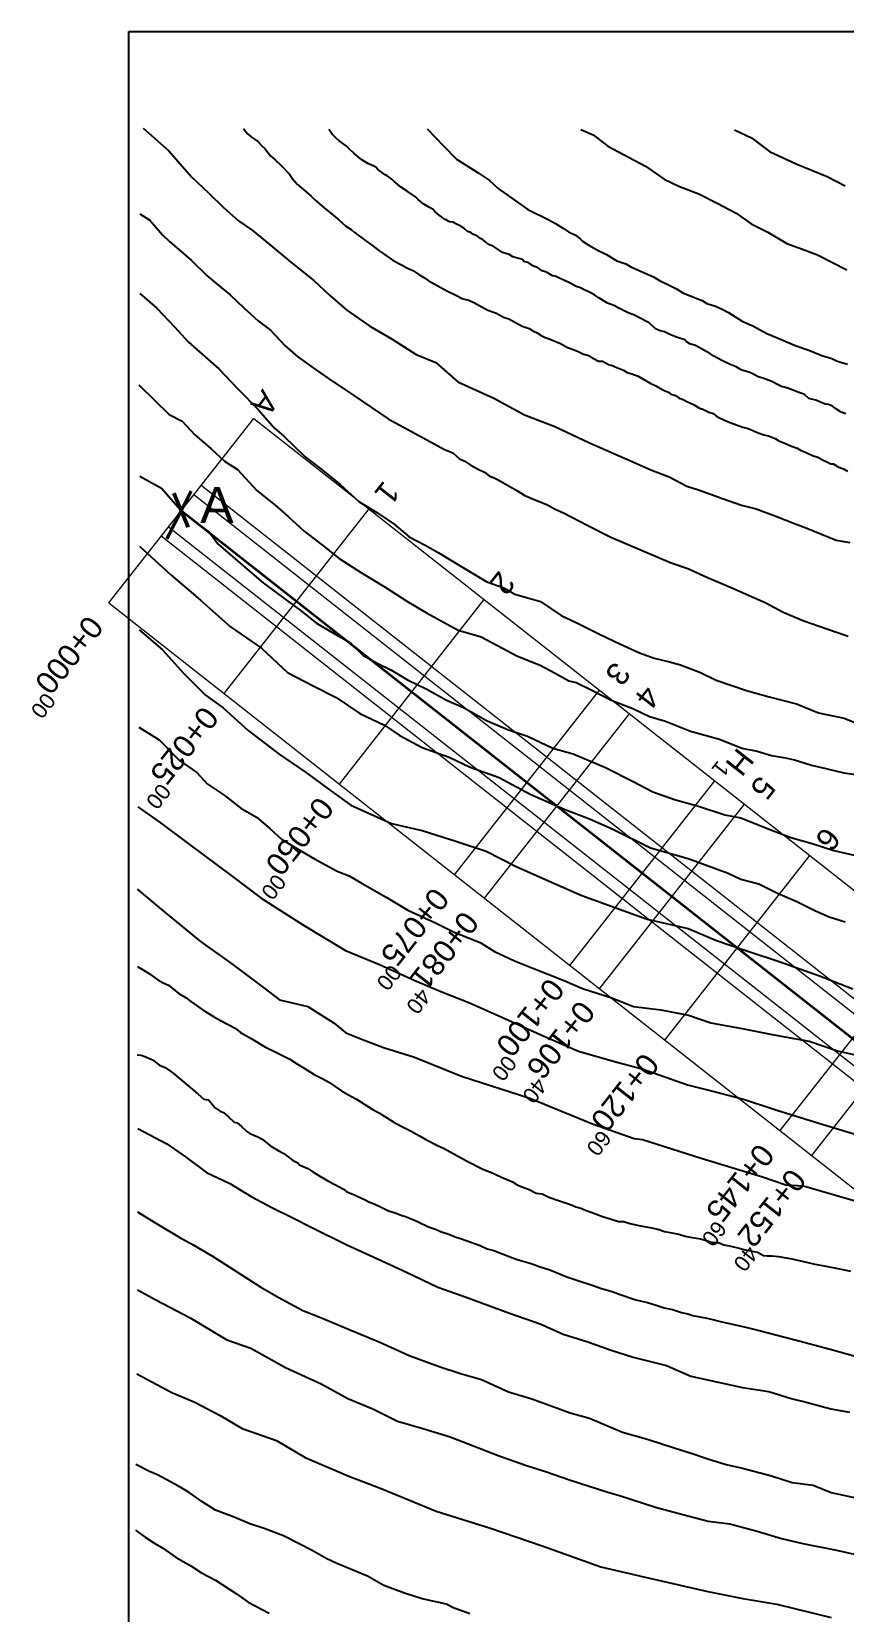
# Model space of a CAD drawing. Header units: millimetres. Extents: x 19067981 to 38137102, y 2652003 to 2652615.
# Drawn here: x 19068300.38 to 19068307.31, y 2652481.11 to 2652494.58 of the extents above; entities that cross this region are included whole.
import ezdxf

# ---------------------------------------------------------------- set-up
doc = ezdxf.new("R2010")
doc.units = ezdxf.units.MM
doc.layers.add('kurp', color=94, linetype='Continuous')
doc.layers.add('Layer1', color=7, linetype='Continuous', lineweight=50)
doc.styles.get("Standard").update_dxf_attribs({"font": 'arial.ttf'})

msp = doc.modelspace()

# ---------------------------------------------------------------- linework, layer by layer
for points in [[(19068301.207, 2652494.584), (19068329.725, 2652494.584), (19068329.725, 2652474.371), (19068301.206, 2652474.371), (19068301.206, 2652494.584)], [(19068301.329, 2652493.761), (19068301.547, 2652493.567), (19068301.741, 2652493.347), (19068301.884, 2652493.211), (19068302.013, 2652493.085), (19068302.142, 2652492.97), (19068302.258, 2652492.893), (19068302.418, 2652492.76), (19068302.588, 2652492.618), (19068302.782, 2652492.462), (19068302.918, 2652492.339), (19068303.064, 2652492.21), (19068303.262, 2652492.074), (19068303.452, 2652491.962), (19068303.657, 2652491.831), (19068303.824, 2652491.763), (19068304.011, 2652491.6), (19068304.317, 2652491.461), (19068304.579, 2652491.318), (19068304.838, 2652491.218), (19068305.134, 2652491.078), (19068305.478, 2652490.928), (19068305.655, 2652490.849), (19068305.813, 2652490.79), (19068305.962, 2652490.711), (19068306.063, 2652490.68), (19068306.267, 2652490.605), (19068306.428, 2652490.548), (19068306.555, 2652490.518), (19068306.723, 2652490.454), (19068306.881, 2652490.392), (19068306.987, 2652490.353), (19068307.236, 2652490.251), (19068307.353, 2652490.229)], [(19068302.183, 2652493.758), (19068302.216, 2652493.716), (19068302.249, 2652493.687), (19068302.307, 2652493.646), (19068302.339, 2652493.611), (19068302.365, 2652493.588), (19068302.414, 2652493.526), (19068302.455, 2652493.491), (19068302.504, 2652493.444), (19068302.577, 2652493.37), (19068302.605, 2652493.325), (19068302.643, 2652493.281), (19068302.68, 2652493.251), (19068302.759, 2652493.183), (19068302.79, 2652493.153), (19068302.828, 2652493.119), (19068302.871, 2652493.081), (19068302.931, 2652493.035), (19068302.993, 2652492.982), (19068303.057, 2652492.926), (19068303.102, 2652492.898), (19068303.128, 2652492.876), (19068303.227, 2652492.801), (19068303.285, 2652492.757), (19068303.34, 2652492.717), (19068303.373, 2652492.694), (19068303.46, 2652492.634), (19068303.531, 2652492.597), (19068303.575, 2652492.572), (19068303.628, 2652492.547), (19068303.678, 2652492.514), (19068303.722, 2652492.487), (19068303.759, 2652492.464), (19068303.859, 2652492.405), (19068303.924, 2652492.372), (19068303.988, 2652492.34), (19068304.054, 2652492.306), (19068304.104, 2652492.294), (19068304.147, 2652492.274), (19068304.268, 2652492.209), (19068304.34, 2652492.184), (19068304.399, 2652492.15), (19068304.446, 2652492.136), (19068304.558, 2652492.073), (19068304.618, 2652492.054), (19068304.656, 2652492.031), (19068304.686, 2652492.017), (19068304.726, 2652491.991), (19068304.755, 2652491.976), (19068304.789, 2652491.967), (19068304.887, 2652491.927), (19068304.945, 2652491.893), (19068305.002, 2652491.872), (19068305.038, 2652491.857), (19068305.077, 2652491.839), (19068305.126, 2652491.825), (19068305.142, 2652491.812), (19068305.211, 2652491.776), (19068305.244, 2652491.775), (19068305.3, 2652491.745), (19068305.322, 2652491.741), (19068305.367, 2652491.721), (19068305.424, 2652491.698), (19068305.455, 2652491.679), (19068305.495, 2652491.666), (19068305.547, 2652491.648), (19068305.65, 2652491.587), (19068305.699, 2652491.566), (19068305.732, 2652491.545), (19068305.763, 2652491.529), (19068305.807, 2652491.511), (19068305.828, 2652491.495), (19068305.868, 2652491.482), (19068305.897, 2652491.461), (19068305.927, 2652491.451), (19068305.968, 2652491.429), (19068306.019, 2652491.405), (19068306.072, 2652491.374), (19068306.1, 2652491.366), (19068306.128, 2652491.352), (19068306.152, 2652491.341), (19068306.187, 2652491.328), (19068306.218, 2652491.304), (19068306.295, 2652491.267), (19068306.392, 2652491.231), (19068306.441, 2652491.212), (19068306.487, 2652491.201), (19068306.57, 2652491.164), (19068306.62, 2652491.147), (19068306.66, 2652491.139), (19068306.715, 2652491.116), (19068306.747, 2652491.096), (19068306.805, 2652491.073), (19068306.84, 2652491.058), (19068306.865, 2652491.049), (19068306.903, 2652491.034), (19068306.933, 2652491.017), (19068306.987, 2652490.995), (19068307.034, 2652490.97), (19068307.08, 2652490.956), (19068307.125, 2652490.931), (19068307.145, 2652490.924), (19068307.192, 2652490.901), (19068307.212, 2652490.9), (19068307.253, 2652490.875), (19068307.272, 2652490.867), (19068307.3, 2652490.857), (19068307.333, 2652490.838)], [(19068303.749, 2652493.754), (19068303.885, 2652493.614), (19068304, 2652493.497), (19068304.122, 2652493.419), (19068304.184, 2652493.379), (19068304.278, 2652493.319), (19068304.355, 2652493.246), (19068304.539, 2652493.117), (19068304.608, 2652493.069), (19068304.781, 2652492.982), (19068304.844, 2652492.949), (19068304.912, 2652492.906), (19068304.955, 2652492.878), (19068305.014, 2652492.848), (19068305.052, 2652492.822), (19068305.075, 2652492.799), (19068305.128, 2652492.764), (19068305.214, 2652492.717), (19068305.25, 2652492.699), (19068305.277, 2652492.685), (19068305.367, 2652492.63), (19068305.443, 2652492.605), (19068305.486, 2652492.578), (19068305.562, 2652492.546), (19068305.68, 2652492.495), (19068305.729, 2652492.464), (19068305.83, 2652492.414), (19068305.874, 2652492.392), (19068305.929, 2652492.359), (19068306.033, 2652492.316), (19068306.095, 2652492.293), (19068306.134, 2652492.267), (19068306.207, 2652492.245), (19068306.259, 2652492.22), (19068306.319, 2652492.191), (19068306.403, 2652492.136), (19068306.434, 2652492.115), (19068306.492, 2652492.091), (19068306.525, 2652492.077), (19068306.645, 2652492.011), (19068306.741, 2652491.972), (19068306.807, 2652491.944), (19068306.895, 2652491.907), (19068307.004, 2652491.87), (19068307.114, 2652491.823), (19068307.171, 2652491.806), (19068307.2, 2652491.797), (19068307.24, 2652491.778), (19068307.292, 2652491.762), (19068307.332, 2652491.749)], [(19068305.059, 2652493.751), (19068305.164, 2652493.704), (19068305.291, 2652493.608), (19068305.429, 2652493.534), (19068305.611, 2652493.436), (19068305.769, 2652493.326), (19068305.901, 2652493.263), (19068306.065, 2652493.201), (19068306.222, 2652493.121), (19068306.385, 2652493.037), (19068306.512, 2652492.945), (19068306.654, 2652492.875), (19068306.816, 2652492.779), (19068306.948, 2652492.729), (19068307.076, 2652492.681), (19068307.326, 2652492.555)], [(19068306.37, 2652493.748), (19068306.515, 2652493.679), (19068306.669, 2652493.561), (19068306.894, 2652493.457), (19068307.159, 2652493.349), (19068307.312, 2652493.271)], [(19068301.299, 2652493.032), (19068301.386, 2652492.978), (19068301.493, 2652492.851), (19068301.556, 2652492.791), (19068301.633, 2652492.728), (19068301.74, 2652492.633), (19068301.875, 2652492.503), (19068301.961, 2652492.43), (19068302.071, 2652492.34), (19068302.184, 2652492.233), (19068302.312, 2652492.116), (19068302.415, 2652492.039), (19068302.54, 2652491.905), (19068302.648, 2652491.812), (19068302.778, 2652491.719), (19068302.908, 2652491.629), (19068303.124, 2652491.484), (19068303.418, 2652491.284), (19068303.81, 2652491.072), (19068303.896, 2652491.022), (19068303.967, 2652490.993), (19068304.024, 2652490.942), (19068304.071, 2652490.922), (19068304.117, 2652490.892), (19068304.183, 2652490.856), (19068304.239, 2652490.829), (19068304.278, 2652490.798), (19068304.326, 2652490.779), (19068304.35, 2652490.767), (19068304.435, 2652490.718), (19068304.513, 2652490.674), (19068304.576, 2652490.634), (19068304.662, 2652490.595), (19068304.769, 2652490.554), (19068304.841, 2652490.513), (19068304.912, 2652490.483), (19068305.12, 2652490.375), (19068305.316, 2652490.276), (19068305.829, 2652490.058), (19068305.973, 2652490.007), (19068306.134, 2652489.935), (19068306.348, 2652489.844), (19068306.638, 2652489.716), (19068306.784, 2652489.636), (19068306.961, 2652489.561), (19068307.157, 2652489.494), (19068307.339, 2652489.431)], [(19068301.299, 2652492.352), (19068301.446, 2652492.226), (19068301.596, 2652492.068), (19068301.714, 2652491.938), (19068301.972, 2652491.709), (19068302.139, 2652491.538), (19068302.312, 2652491.361), (19068302.449, 2652491.205), (19068302.527, 2652491.137), (19068302.708, 2652490.96), (19068302.844, 2652490.857), (19068303.007, 2652490.725), (19068303.171, 2652490.576), (19068303.321, 2652490.485), (19068303.468, 2652490.385), (19068303.597, 2652490.278), (19068303.733, 2652490.206), (19068303.842, 2652490.146), (19068304.044, 2652490.022), (19068304.258, 2652489.894), (19068304.402, 2652489.843), (19068304.497, 2652489.79), (19068304.716, 2652489.726), (19068304.893, 2652489.607), (19068305.026, 2652489.545), (19068305.218, 2652489.45), (19068305.399, 2652489.364), (19068305.561, 2652489.289), (19068305.686, 2652489.244), (19068305.815, 2652489.214), (19068305.908, 2652489.186), (19068306.08, 2652489.121), (19068306.213, 2652489.056), (19068306.472, 2652488.97), (19068306.665, 2652488.914), (19068306.899, 2652488.855), (19068307.086, 2652488.777), (19068307.305, 2652488.732), (19068307.544, 2652488.637)], [(19068301.3, 2652490.796), (19068301.484, 2652490.694), (19068301.667, 2652490.486), (19068301.891, 2652490.318), (19068301.968, 2652490.216), (19068302.156, 2652490.053), (19068302.35, 2652489.885), (19068302.55, 2652489.738), (19068302.668, 2652489.653), (19068302.807, 2652489.543), (19068302.964, 2652489.449), (19068303.094, 2652489.377), (19068303.201, 2652489.27), (19068303.33, 2652489.199), (19068303.44, 2652489.145), (19068303.581, 2652489.059), (19068303.746, 2652488.981), (19068303.908, 2652488.888), (19068304.059, 2652488.824), (19068304.255, 2652488.713), (19068304.444, 2652488.633), (19068304.604, 2652488.58), (19068304.821, 2652488.478), (19068304.994, 2652488.428), (19068305.269, 2652488.312), (19068305.505, 2652488.192), (19068305.674, 2652488.104), (19068305.859, 2652488.04), (19068306.062, 2652487.983), (19068306.287, 2652487.909), (19068306.424, 2652487.883), (19068306.657, 2652487.79), (19068306.85, 2652487.716), (19068307.033, 2652487.666), (19068307.217, 2652487.605), (19068307.39, 2652487.565)], [(19068301.296, 2652490.2), (19068301.564, 2652489.953), (19068301.817, 2652489.738), (19068302.074, 2652489.512), (19068302.337, 2652489.328), (19068302.558, 2652489.123), (19068302.779, 2652489.008), (19068302.975, 2652488.91), (19068303.175, 2652488.773), (19068303.385, 2652488.673), (19068303.512, 2652488.589), (19068303.706, 2652488.484), (19068303.938, 2652488.4), (19068304.117, 2652488.316), (19068304.364, 2652488.227), (19068304.627, 2652488.085), (19068304.927, 2652487.954), (19068305.132, 2652487.875), (19068305.327, 2652487.791), (19068305.653, 2652487.628), (19068305.974, 2652487.538), (19068306.316, 2652487.412), (19068306.424, 2652487.361), (19068306.577, 2652487.321), (19068306.735, 2652487.242), (19068306.9, 2652487.169), (19068307.061, 2652487.092), (19068307.176, 2652487.041), (19068307.313, 2652486.998)], [(19068301.295, 2652489.486), (19068301.491, 2652489.319), (19068301.676, 2652489.113), (19068301.861, 2652488.929), (19068302.011, 2652488.821), (19068302.224, 2652488.627), (19068302.489, 2652488.425), (19068302.712, 2652488.272), (19068302.925, 2652488.115), (19068303.1, 2652487.99), (19068303.446, 2652487.835), (19068303.708, 2652487.775), (19068304.001, 2652487.681), (19068304.252, 2652487.598), (19068304.503, 2652487.472), (19068304.789, 2652487.343), (19068305.068, 2652487.221), (19068305.358, 2652487.117), (19068305.626, 2652487.019), (19068305.974, 2652486.941), (19068306.215, 2652486.837), (19068306.484, 2652486.746), (19068306.749, 2652486.659), (19068307.094, 2652486.537), (19068307.377, 2652486.425)], [(19068301.29, 2652488.657), (19068301.466, 2652488.548), (19068301.639, 2652488.371), (19068301.785, 2652488.269), (19068301.873, 2652488.172), (19068302.019, 2652488.076), (19068302.16, 2652487.967), (19068302.294, 2652487.889), (19068302.408, 2652487.792), (19068302.509, 2652487.702), (19068302.637, 2652487.621), (19068302.789, 2652487.535), (19068302.981, 2652487.429), (19068303.085, 2652487.39), (19068303.195, 2652487.323), (19068303.399, 2652487.208), (19068303.584, 2652487.097), (19068303.827, 2652486.986), (19068303.98, 2652486.908), (19068304.202, 2652486.82), (19068304.324, 2652486.744), (19068304.495, 2652486.665), (19068304.65, 2652486.603), (19068304.923, 2652486.493), (19068305.075, 2652486.428), (19068305.325, 2652486.349), (19068305.508, 2652486.275), (19068305.741, 2652486.248), (19068305.977, 2652486.202), (19068306.169, 2652486.135), (19068306.449, 2652486.084), (19068306.676, 2652486.04), (19068306.861, 2652486.005), (19068307.007, 2652485.98), (19068307.249, 2652485.898), (19068307.425, 2652485.858)], [(19068301.277, 2652487.275), (19068301.518, 2652487.075), (19068301.816, 2652486.829), (19068302.085, 2652486.638), (19068302.357, 2652486.434), (19068302.492, 2652486.333), (19068302.733, 2652486.276), (19068302.956, 2652486.133), (19068303.056, 2652486.05), (19068303.185, 2652486.001), (19068303.377, 2652485.927), (19068303.641, 2652485.844), (19068304.042, 2652485.681), (19068304.624, 2652485.493), (19068305.16, 2652485.276), (19068305.515, 2652485.15), (19068305.586, 2652485.141), (19068306.085, 2652484.984), (19068306.608, 2652484.825), (19068306.808, 2652484.757), (19068306.957, 2652484.748), (19068307.269, 2652484.657), (19068307.527, 2652484.582)], [(19068301.281, 2652486.617), (19068301.373, 2652486.559), (19068301.452, 2652486.503), (19068301.499, 2652486.477), (19068301.544, 2652486.456), (19068301.633, 2652486.387), (19068301.695, 2652486.349), (19068301.736, 2652486.319), (19068301.841, 2652486.243), (19068301.927, 2652486.189), (19068301.989, 2652486.156), (19068302.112, 2652486.09), (19068302.158, 2652486.054), (19068302.25, 2652486.003), (19068302.371, 2652485.93), (19068302.447, 2652485.892), (19068302.579, 2652485.828), (19068302.643, 2652485.785), (19068302.701, 2652485.75), (19068302.786, 2652485.697), (19068302.86, 2652485.658), (19068302.912, 2652485.63), (19068303.018, 2652485.558), (19068303.1, 2652485.512), (19068303.148, 2652485.487), (19068303.28, 2652485.4), (19068303.342, 2652485.366), (19068303.41, 2652485.323), (19068303.474, 2652485.285), (19068303.546, 2652485.248), (19068303.612, 2652485.213), (19068303.684, 2652485.174), (19068303.738, 2652485.143), (19068303.837, 2652485.091), (19068303.888, 2652485.067), (19068303.976, 2652485.021), (19068304.086, 2652484.959), (19068304.225, 2652484.888), (19068304.297, 2652484.86), (19068304.382, 2652484.82), (19068304.478, 2652484.78), (19068304.516, 2652484.757), (19068304.579, 2652484.731), (19068304.612, 2652484.718), (19068304.679, 2652484.685), (19068304.73, 2652484.679), (19068304.786, 2652484.652), (19068304.86, 2652484.625), (19068304.971, 2652484.588), (19068305.017, 2652484.569), (19068305.059, 2652484.556), (19068305.099, 2652484.539), (19068305.148, 2652484.523), (19068305.244, 2652484.485), (19068305.309, 2652484.467), (19068305.38, 2652484.444), (19068305.426, 2652484.444), (19068305.476, 2652484.427), (19068305.568, 2652484.407), (19068305.647, 2652484.391), (19068305.716, 2652484.377), (19068305.773, 2652484.359), (19068305.834, 2652484.346), (19068305.894, 2652484.335), (19068305.949, 2652484.319), (19068305.991, 2652484.311), (19068306.046, 2652484.301), (19068306.079, 2652484.295), (19068306.12, 2652484.284), (19068306.186, 2652484.265), (19068306.232, 2652484.264), (19068306.28, 2652484.244), (19068306.337, 2652484.234), (19068306.41, 2652484.217), (19068306.461, 2652484.202), (19068306.566, 2652484.181), (19068306.616, 2652484.153), (19068306.649, 2652484.152), (19068306.69, 2652484.15), (19068306.746, 2652484.145), (19068306.858, 2652484.125), (19068306.982, 2652484.096), (19068307.055, 2652484.08), (19068307.133, 2652484.065), (19068307.279, 2652484.036), (19068307.359, 2652484.021)], [(19068301.278, 2652485.864), (19068301.311, 2652485.86), (19068301.352, 2652485.847), (19068301.408, 2652485.822), (19068301.467, 2652485.776), (19068301.516, 2652485.755), (19068301.583, 2652485.708), (19068301.798, 2652485.529), (19068301.845, 2652485.487), (19068301.884, 2652485.479), (19068301.941, 2652485.413), (19068301.986, 2652485.383), (19068302.014, 2652485.371), (19068302.057, 2652485.336), (19068302.104, 2652485.29), (19068302.131, 2652485.284), (19068302.164, 2652485.257), (19068302.212, 2652485.209), (19068302.239, 2652485.192), (19068302.271, 2652485.18), (19068302.305, 2652485.166), (19068302.344, 2652485.144), (19068302.417, 2652485.086), (19068302.478, 2652485.049), (19068302.527, 2652485.023), (19068302.601, 2652484.966), (19068302.646, 2652484.944), (19068302.662, 2652484.926), (19068302.693, 2652484.913), (19068302.732, 2652484.894), (19068302.774, 2652484.866), (19068302.835, 2652484.83), (19068302.902, 2652484.791), (19068302.961, 2652484.758), (19068303.035, 2652484.719), (19068303.066, 2652484.697), (19068303.115, 2652484.676), (19068303.152, 2652484.659), (19068303.216, 2652484.63), (19068303.252, 2652484.612), (19068303.299, 2652484.594), (19068303.351, 2652484.568), (19068303.421, 2652484.533), (19068303.469, 2652484.521), (19068303.528, 2652484.497), (19068303.573, 2652484.482), (19068303.667, 2652484.442), (19068303.76, 2652484.397), (19068303.821, 2652484.378), (19068303.862, 2652484.359), (19068303.933, 2652484.336), (19068303.988, 2652484.312), (19068304.035, 2652484.299), (19068304.091, 2652484.279), (19068304.201, 2652484.24), (19068304.26, 2652484.211), (19068304.317, 2652484.197), (19068304.448, 2652484.144), (19068304.517, 2652484.12), (19068304.636, 2652484.084), (19068304.714, 2652484.058), (19068304.795, 2652484.03), (19068304.941, 2652483.973), (19068305.035, 2652483.94), (19068305.157, 2652483.901), (19068305.236, 2652483.873), (19068305.328, 2652483.846), (19068305.394, 2652483.821), (19068305.528, 2652483.777), (19068305.628, 2652483.752), (19068305.703, 2652483.73), (19068305.77, 2652483.708), (19068305.842, 2652483.693), (19068305.918, 2652483.669), (19068305.972, 2652483.656), (19068306.013, 2652483.643), (19068306.134, 2652483.619), (19068306.186, 2652483.608), (19068306.249, 2652483.592), (19068306.477, 2652483.539), (19068306.591, 2652483.511), (19068306.721, 2652483.477), (19068306.875, 2652483.437), (19068307.186, 2652483.356), (19068307.397, 2652483.296)], [(19068301.283, 2652485.235), (19068301.531, 2652485.106), (19068301.689, 2652484.995), (19068301.868, 2652484.862), (19068302.067, 2652484.768), (19068302.249, 2652484.657), (19068302.432, 2652484.559), (19068302.605, 2652484.475), (19068302.76, 2652484.396), (19068303.064, 2652484.243), (19068303.29, 2652484.142), (19068303.572, 2652484.011), (19068303.841, 2652483.885), (19068304.081, 2652483.797), (19068304.451, 2652483.662), (19068304.713, 2652483.57), (19068304.91, 2652483.484), (19068305.118, 2652483.418), (19068305.317, 2652483.347), (19068305.507, 2652483.287), (19068305.789, 2652483.216), (19068305.997, 2652483.124), (19068306.229, 2652483.073), (19068306.439, 2652483.028), (19068306.661, 2652482.995), (19068306.853, 2652482.936), (19068306.981, 2652482.903), (19068307.19, 2652482.848), (19068307.35, 2652482.817)], [(19068301.28, 2652483.861), (19068301.436, 2652483.776), (19068301.728, 2652483.621), (19068302.043, 2652483.436), (19068302.247, 2652483.364), (19068302.543, 2652483.2), (19068302.846, 2652483.061), (19068303.074, 2652482.936), (19068303.292, 2652482.843), (19068303.497, 2652482.743), (19068303.712, 2652482.678), (19068303.937, 2652482.611), (19068304.085, 2652482.555), (19068304.356, 2652482.449), (19068304.588, 2652482.368), (19068304.758, 2652482.312), (19068304.955, 2652482.245), (19068305.131, 2652482.187), (19068305.29, 2652482.137), (19068305.388, 2652482.108), (19068305.697, 2652482.009), (19068305.929, 2652481.946), (19068306.145, 2652481.888), (19068306.329, 2652481.868), (19068306.563, 2652481.804), (19068306.769, 2652481.743), (19068306.952, 2652481.698), (19068307.238, 2652481.641), (19068307.477, 2652481.587)], [(19068301.275, 2652483.146), (19068301.573, 2652482.986), (19068301.769, 2652482.903), (19068301.984, 2652482.789), (19068302.171, 2652482.678), (19068302.466, 2652482.577), (19068302.71, 2652482.432), (19068303.082, 2652482.274), (19068303.356, 2652482.167), (19068303.825, 2652481.975), (19068304.29, 2652481.829), (19068304.73, 2652481.678), (19068305.23, 2652481.499), (19068305.609, 2652481.413), (19068306.141, 2652481.289), (19068306.442, 2652481.23), (19068306.73, 2652481.182), (19068307.195, 2652481.069)], [(19068304.112, 2652481.1), (19068303.966, 2652481.153), (19068303.914, 2652481.182), (19068303.706, 2652481.227), (19068303.556, 2652481.276), (19068303.38, 2652481.341), (19068303.24, 2652481.42), (19068303.111, 2652481.475), (19068302.973, 2652481.532), (19068302.888, 2652481.572), (19068302.768, 2652481.639), (19068302.653, 2652481.7), (19068302.525, 2652481.765), (19068302.361, 2652481.826), (19068302.237, 2652481.867), (19068302.103, 2652481.924), (19068301.945, 2652481.983), (19068301.829, 2652482.056), (19068301.72, 2652482.135), (19068301.629, 2652482.188), (19068301.525, 2652482.245), (19068301.45, 2652482.283), (19068301.383, 2652482.314), (19068301.266, 2652482.372)], [(19068301.263, 2652481.813), (19068301.345, 2652481.752), (19068301.42, 2652481.704), (19068301.497, 2652481.658), (19068301.609, 2652481.579), (19068301.735, 2652481.509), (19068301.825, 2652481.449), (19068301.945, 2652481.388), (19068302.125, 2652481.271), (19068302.224, 2652481.2), (19068302.402, 2652481.106)]]:
    msp.add_lwpolyline(points)
at = {"color": 61}
for points in [[(19068307.32, 2652491.326), (19068307.28, 2652491.341), (19068307.232, 2652491.372), (19068307.205, 2652491.391), (19068307.172, 2652491.406), (19068307.142, 2652491.41), (19068307.063, 2652491.442), (19068307.004, 2652491.458), (19068306.966, 2652491.491), (19068306.903, 2652491.515), (19068306.824, 2652491.544), (19068306.769, 2652491.559), (19068306.731, 2652491.58), (19068306.689, 2652491.603), (19068306.621, 2652491.629), (19068306.572, 2652491.643), (19068306.515, 2652491.672), (19068306.482, 2652491.685), (19068306.431, 2652491.699), (19068306.383, 2652491.726), (19068306.326, 2652491.75), (19068306.267, 2652491.778), (19068306.194, 2652491.817), (19068306.159, 2652491.84), (19068306.109, 2652491.87), (19068306.037, 2652491.908), (19068305.99, 2652491.923), (19068305.958, 2652491.943), (19068305.945, 2652491.957), (19068305.874, 2652491.98), (19068305.818, 2652492.002), (19068305.773, 2652492.024), (19068305.737, 2652492.033), (19068305.697, 2652492.051), (19068305.642, 2652492.102), (19068305.543, 2652492.152), (19068305.516, 2652492.168), (19068305.462, 2652492.186), (19068305.428, 2652492.203), (19068305.377, 2652492.229), (19068305.359, 2652492.243), (19068305.311, 2652492.26), (19068305.288, 2652492.269), (19068305.259, 2652492.287), (19068305.236, 2652492.301), (19068305.213, 2652492.315), (19068305.179, 2652492.337), (19068305.134, 2652492.362), (19068305.087, 2652492.384), (19068305.057, 2652492.4), (19068305.019, 2652492.411), (19068304.973, 2652492.437), (19068304.951, 2652492.45), (19068304.926, 2652492.461), (19068304.884, 2652492.48), (19068304.841, 2652492.499), (19068304.818, 2652492.503), (19068304.795, 2652492.516), (19068304.781, 2652492.525), (19068304.759, 2652492.536), (19068304.731, 2652492.544), (19068304.709, 2652492.558), (19068304.689, 2652492.574), (19068304.656, 2652492.586), (19068304.633, 2652492.599), (19068304.617, 2652492.613), (19068304.575, 2652492.625), (19068304.562, 2652492.641), (19068304.52, 2652492.654), (19068304.481, 2652492.664), (19068304.449, 2652492.683), (19068304.393, 2652492.701), (19068304.371, 2652492.717), (19068304.312, 2652492.754), (19068304.271, 2652492.77), (19068304.246, 2652492.793), (19068304.221, 2652492.813), (19068304.204, 2652492.822), (19068304.178, 2652492.84), (19068304.14, 2652492.859), (19068304.123, 2652492.872), (19068304.092, 2652492.881), (19068304.063, 2652492.91), (19068304.032, 2652492.929), (19068304.005, 2652492.94), (19068303.967, 2652492.959), (19068303.941, 2652492.963), (19068303.902, 2652492.983), (19068303.851, 2652493.02), (19068303.816, 2652493.052), (19068303.802, 2652493.067), (19068303.768, 2652493.084), (19068303.722, 2652493.112), (19068303.694, 2652493.135), (19068303.67, 2652493.156), (19068303.649, 2652493.175), (19068303.58, 2652493.223), (19068303.532, 2652493.256), (19068303.467, 2652493.306), (19068303.449, 2652493.326), (19068303.408, 2652493.355), (19068303.39, 2652493.363), (19068303.329, 2652493.409), (19068303.311, 2652493.429), (19068303.296, 2652493.437), (19068303.248, 2652493.456), (19068303.214, 2652493.476), (19068303.192, 2652493.492), (19068303.161, 2652493.516), (19068303.126, 2652493.544), (19068303.088, 2652493.582), (19068303.058, 2652493.61), (19068302.999, 2652493.652), (19068302.973, 2652493.677), (19068302.941, 2652493.711), (19068302.922, 2652493.736), (19068302.912, 2652493.751)], [(19068301.292, 2652491.574), (19068301.427, 2652491.439), (19068301.549, 2652491.321), (19068301.66, 2652491.263), (19068301.77, 2652491.148), (19068301.906, 2652491.03), (19068302.022, 2652490.923), (19068302.133, 2652490.851), (19068302.298, 2652490.673), (19068302.454, 2652490.549), (19068302.567, 2652490.45), (19068302.701, 2652490.327), (19068302.86, 2652490.205), (19068302.999, 2652490.095), (19068303.191, 2652489.971), (19068303.391, 2652489.849), (19068303.575, 2652489.731), (19068303.744, 2652489.63), (19068304.014, 2652489.482), (19068304.211, 2652489.426), (19068304.521, 2652489.26), (19068304.712, 2652489.185), (19068304.84, 2652489.117), (19068304.958, 2652489.05), (19068305.02, 2652489.038), (19068305.158, 2652488.968), (19068305.317, 2652488.887), (19068305.503, 2652488.816), (19068305.644, 2652488.748), (19068305.78, 2652488.706), (19068305.995, 2652488.621), (19068306.242, 2652488.553), (19068306.433, 2652488.478), (19068306.564, 2652488.451), (19068306.684, 2652488.414), (19068306.805, 2652488.395), (19068306.881, 2652488.378), (19068307.027, 2652488.333), (19068307.147, 2652488.304), (19068307.301, 2652488.267), (19068307.486, 2652488.241)], [(19068301.283, 2652487.976), (19068301.476, 2652487.841), (19068301.711, 2652487.665), (19068302.09, 2652487.384), (19068302.333, 2652487.199), (19068302.696, 2652486.969), (19068303.054, 2652486.753), (19068303.343, 2652486.634), (19068303.638, 2652486.499), (19068303.867, 2652486.402), (19068304.104, 2652486.309), (19068304.386, 2652486.186), (19068304.738, 2652486.027), (19068305.039, 2652485.894), (19068305.346, 2652485.808), (19068305.591, 2652485.742), (19068305.968, 2652485.607), (19068306.185, 2652485.553), (19068306.447, 2652485.486), (19068306.73, 2652485.392), (19068307.088, 2652485.281), (19068307.434, 2652485.176)], [(19068301.281, 2652484.527), (19068301.437, 2652484.429), (19068301.642, 2652484.306), (19068301.754, 2652484.244), (19068301.918, 2652484.149), (19068302.111, 2652484.026), (19068302.331, 2652483.884), (19068302.479, 2652483.798), (19068302.689, 2652483.685), (19068302.862, 2652483.618), (19068303.098, 2652483.517), (19068303.346, 2652483.416), (19068303.597, 2652483.301), (19068303.851, 2652483.208), (19068304.034, 2652483.147), (19068304.213, 2652483.097), (19068304.443, 2652482.993), (19068304.641, 2652482.933), (19068304.799, 2652482.876), (19068304.969, 2652482.814), (19068305.132, 2652482.766), (19068305.414, 2652482.649), (19068305.635, 2652482.585), (19068305.865, 2652482.511), (19068306.009, 2652482.465), (19068306.142, 2652482.422), (19068306.299, 2652482.373), (19068306.439, 2652482.341), (19068306.684, 2652482.275), (19068306.86, 2652482.22), (19068307.04, 2652482.195), (19068307.194, 2652482.135), (19068307.43, 2652482.082)]]:
    msp.add_lwpolyline(points, dxfattribs=at)
at = {"color": 2, "lineweight": 35}
msp.add_lwpolyline([(19068301.653, 2652490.502), (19068311.187, 2652483.009)], dxfattribs=at)
at = {"layer": 'kurp', "color": 4, "lineweight": 5}
for p, q in [((19068301.035, 2652489.716), (19068302.271, 2652491.288)), ((19068302.018, 2652488.943), (19068303.254, 2652490.516)), ((19068303.001, 2652488.171), (19068304.236, 2652489.743)), ((19068303.983, 2652487.398), (19068305.219, 2652488.971)), ((19068304.237, 2652487.199), (19068305.473, 2652488.771)), ((19068304.966, 2652486.626), (19068306.202, 2652488.198)), ((19068305.22, 2652486.426), (19068306.456, 2652487.999)), ((19068305.775, 2652485.99), (19068307.011, 2652487.563)), ((19068306.758, 2652485.218), (19068307.994, 2652486.79)), ((19068307.028, 2652485.006), (19068308.264, 2652486.578))]:
    msp.add_line(p, q, dxfattribs=at)
at = {"layer": 'kurp', "color": 5, "lineweight": 0}
for points in [[(19068302.271, 2652491.288), (19068311.805, 2652483.795, 0.269039), (19068323.232, 2652482.179), (19068326.091, 2652483.338)], [(19068301.035, 2652489.716), (19068310.569, 2652482.222, 0.269039), (19068323.983, 2652480.325), (19068326.842, 2652481.485)]]:
    msp.add_lwpolyline(points, format="xyb", dxfattribs=at)
at = {"layer": 'kurp', "lineweight": 0}
for points in [[(19068301.823, 2652490.718), (19068311.357, 2652483.225, 0.269039), (19068323.504, 2652481.507), (19068326.363, 2652482.666)], [(19068301.761, 2652490.639), (19068311.295, 2652483.146, 0.269039), (19068323.542, 2652481.414), (19068326.401, 2652482.574)], [(19068301.545, 2652490.364), (19068311.079, 2652482.871, 0.269039), (19068323.673, 2652481.09), (19068326.532, 2652482.249)], [(19068301.483, 2652490.286), (19068311.017, 2652482.792, 0.269039), (19068323.711, 2652480.997), (19068326.57, 2652482.157)]]:
    msp.add_lwpolyline(points, format="xyb", dxfattribs=at)
at = {"layer": 'Layer1'}
for p, q in [((19068301.738, 2652490.667), (19068301.529, 2652490.262)), ((19068301.738, 2652490.667), (19068301.529, 2652490.262)), ((19068301.738, 2652490.667), (19068301.529, 2652490.262)), ((19068301.59, 2652490.65), (19068301.712, 2652490.362)), ((19068301.59, 2652490.65), (19068301.712, 2652490.362)), ((19068301.59, 2652490.65), (19068301.712, 2652490.362))]:
    msp.add_line(p, q, dxfattribs=at)

# ---------------------------------------------------------------- texts
at = {"insert": (19068301.815, 2652490.702), "char_height": 0.305, "attachment_point": 1}
msp.add_mtext('A', dxfattribs=at)
at = {"layer": 'kurp', "color": 4, "lineweight": 0, "ltscale": 0.2, "insert": (19068302.367, 2652491.416), "char_height": 0.19, "attachment_point": 5, "rotation": 231.836}
msp.add_mtext('\\A1;{\\C0;A}', dxfattribs=at)
at = {"layer": 'kurp', "color": 0, "lineweight": 0, "ltscale": 0.2, "char_height": 0.19, "attachment_point": 5, "rotation": 231.836}
for s, insert in [('\\A1;1', (19068303.41, 2652490.65)), ('\\A1;2', (19068304.393, 2652489.882)), ('\\A1;0+000{\\H0.7x;\\S00^ ;}', (19068300.658, 2652489.17)), ('\\A1;3', (19068305.376, 2652489.11)), ('\\A1;4', (19068305.63, 2652488.91)), ('\\A1;0+025{\\H0.7x;\\S00^ ;}', (19068301.641, 2652488.397)), ('\\A1;H{\\H0.7x;\\S^ 1;}', (19068306.358, 2652488.337)), ('\\A1;5', (19068306.612, 2652488.138)), ('\\A1;0+050{\\H0.7x;\\S00^ ;}', (19068302.623, 2652487.625)), ('\\A1;6', (19068307.167, 2652487.702)), ('\\A1;0+075{\\H0.7x;\\S00^ ;}', (19068303.606, 2652486.852)), ('\\A1;0+081{\\H0.7x;\\S40^ ;}', (19068303.859, 2652486.651)), ('\\A1;0+100{\\H0.7x;\\S00^ ;}', (19068304.589, 2652486.08)), ('\\A1;0+106{\\H0.7x;\\S40^ ;}', (19068304.85, 2652485.889)), ('\\A1;0+120{\\H0.7x;\\S60^ ;}', (19068305.396, 2652485.442)), ('\\A1;0+145{\\H0.7x;\\S60^ ;}', (19068306.379, 2652484.67)), ('\\A1;0+152{\\H0.7x;\\S40^ ;}', (19068306.649, 2652484.457))]:
    msp.add_mtext(s, dxfattribs=dict(at, insert=insert))

doc.saveas('drawing.dxf')
